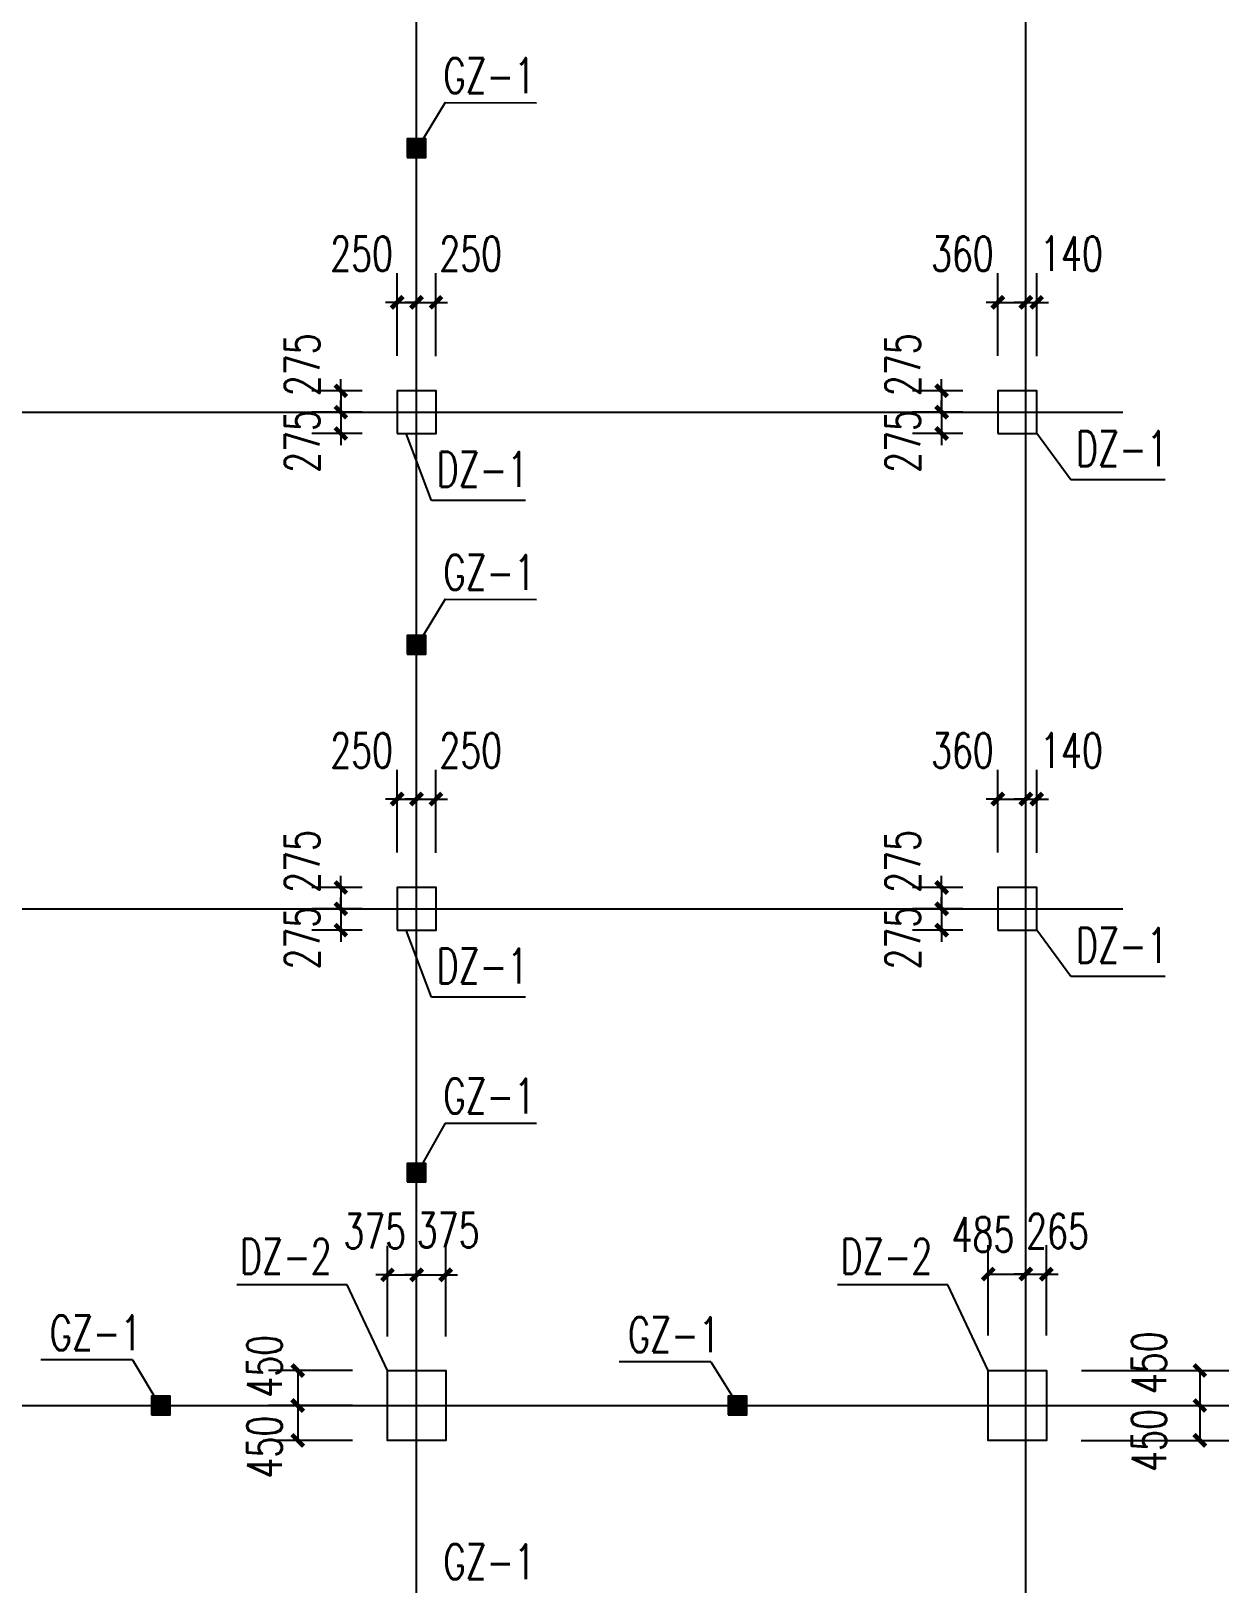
# Model space of a CAD drawing. Extents: x 180850 to 1399066, y 48356 to 327880.
# Drawn here: x 356465 to 371899, y 90959 to 110969 of the extents above; entities that cross this region are included whole.
import ezdxf

# ---------------------------------------------------------------- set-up
doc = ezdxf.new("R2010")
doc.units = 0
doc.header["$LTSCALE"] = 1000
for name, color, linetype in [('AXIS', 3, 'Continuous'), ('BASE_DE', 7, 'Continuous'), ('DIM_LEAD', 3, 'Continuous'), ('DOTE', 1, 'Continuous'), ('YCX', 90, 'Continuous'), ('承台', 2, 'Continuous')]:
    doc.layers.add(name, color=color, linetype=linetype)
doc.styles.add('_TCH_DIM_T3', font='SIMPLEX', dxfattribs={"width": 0.705882, "bigfont": 'GBCBIG'})
doc.dimstyles.new('_TCH_ARCH&&150', dxfattribs={"dimtxt": 446.25, "dimasz": 150, "dimexe": 375, "dimexo": 450, "dimgap": 189.375, "dimtad": 1, "dimdec": 0, "dimzin": 0, "dimdsep": 46, "dimtxsty": '_TCH_DIM_T3', "dimblk": 'ARCHTICK', "dimcen": 0.09, "dimclrd": 3, "dimclre": 3, "dimclrt": 7, "dimazin": 2, "dimtfac": 1, "dimtdec": 0, "dimtix": 1, "dimtmove": 2, "dimatfit": 3, "dimfxl": 1, "dimtolj": 1, "dimtzin": 0, "dimarcsym": 0})
doc.dimstyles.new('TCH_150_1', dxfattribs={"dimtxt": 446.25, "dimasz": 150, "dimexe": 375, "dimexo": 450, "dimgap": 189.375, "dimtad": 1, "dimdec": 0, "dimzin": 0, "dimdsep": 46, "dimtxsty": '_TCH_DIM_T3', "dimblk": 'ARCHTICK', "dimcen": 0.09, "dimclrd": 256, "dimclre": 256, "dimclrt": 7, "dimazin": 2, "dimtfac": 1, "dimtdec": 0, "dimtix": 1, "dimtmove": 2, "dimatfit": 3, "dimfxl": 1, "dimtolj": 1, "dimtzin": 0, "dimarcsym": 0})

# ---------------------------------------------------------------- blocks, each defined once
blk = doc.blocks.new('_ArchTick')
at = {"color": 0, "linetype": 'ByBlock', "const_width": 0.4}
blk.add_lwpolyline([(-0.5, -0.5), (0.5, 0.5)], dxfattribs=at)
blk = doc.blocks.new('*D1073')
at = {"color": 3, "lineweight": -2, "transparency": 16777216}
for p, q in [((368797, 94158), (368797, 95326)), ((369282, 94158), (369282, 95326)), ((368797, 94951), (369282, 94951))]:
    blk.add_line(p, q, dxfattribs=at)
at = {"layer": 'Defpoints', "color": 0, "transparency": 16777216}
for p in [(369282, 94951), (368797, 93708), (369282, 93708)]:
    blk.add_point(p, dxfattribs=at)
at = {"color": 3, "lineweight": -2, "transparency": 16777216, "xscale": 150, "yscale": 150, "zscale": 150, "rotation": 180}
blk.add_blockref('_ArchTick', (368797, 94951), dxfattribs=at)
at = {"color": 3, "lineweight": -2, "transparency": 16777216, "xscale": 150, "yscale": 150, "zscale": 150}
blk.add_blockref('_ArchTick', (369282, 94951), dxfattribs=at)
at = {"color": 7, "transparency": 16777216, "insert": (368730, 95462), "char_height": 446.2, "attachment_point": 5, "style": '_TCH_DIM_T3'}
blk.add_mtext('\\A1;485', dxfattribs=at)
blk = doc.blocks.new('*D1074')
at = {"color": 3, "lineweight": -2, "transparency": 16777216}
for p, q in [((369282, 94158), (369282, 95326)), ((369547, 94159), (369547, 95326)), ((369282, 94951), (369132, 94951)), ((369282, 94951), (369547, 94951)), ((369547, 94951), (369697, 94951))]:
    blk.add_line(p, q, dxfattribs=at)
at = {"layer": 'Defpoints', "color": 0, "transparency": 16777216}
for p in [(369547, 94951), (369282, 93708), (369547, 93709)]:
    blk.add_point(p, dxfattribs=at)
at = {"color": 3, "lineweight": -2, "transparency": 16777216, "xscale": 150, "yscale": 150, "zscale": 150}
blk.add_blockref('_ArchTick', (369282, 94951), dxfattribs=at)
at = {"color": 3, "lineweight": -2, "transparency": 16777216, "xscale": 150, "yscale": 150, "zscale": 150, "rotation": 180}
blk.add_blockref('_ArchTick', (369547, 94951), dxfattribs=at)
at = {"color": 7, "transparency": 16777216, "insert": (369690, 95506), "char_height": 446.2, "attachment_point": 5, "style": '_TCH_DIM_T3'}
blk.add_mtext('\\A1;265', dxfattribs=at)
blk = doc.blocks.new('*D1075')
at = {"color": 3, "lineweight": -2, "transparency": 16777216}
for p, q in [((361057, 94147), (361057, 95317)), ((361432, 94147), (361432, 95317)), ((361057, 94942), (360907, 94942)), ((361057, 94942), (361432, 94942)), ((361432, 94942), (361582, 94942))]:
    blk.add_line(p, q, dxfattribs=at)
at = {"layer": 'Defpoints', "color": 0, "transparency": 16777216}
for p in [(361432, 94942), (361057, 93697), (361432, 93697)]:
    blk.add_point(p, dxfattribs=at)
at = {"color": 3, "lineweight": -2, "transparency": 16777216, "xscale": 150, "yscale": 150, "zscale": 150}
blk.add_blockref('_ArchTick', (361057, 94942), dxfattribs=at)
at = {"color": 3, "lineweight": -2, "transparency": 16777216, "xscale": 150, "yscale": 150, "zscale": 150, "rotation": 180}
blk.add_blockref('_ArchTick', (361432, 94942), dxfattribs=at)
at = {"color": 7, "transparency": 16777216, "insert": (360892, 95503), "char_height": 446.2, "attachment_point": 5, "style": '_TCH_DIM_T3'}
blk.add_mtext('\\A1;375', dxfattribs=at)
blk = doc.blocks.new('*D1076')
at = {"color": 3, "lineweight": -2, "transparency": 16777216}
for p, q in [((361432, 94147), (361432, 95317)), ((361807, 94147), (361807, 95317)), ((361432, 94942), (361282, 94942)), ((361432, 94942), (361807, 94942)), ((361807, 94942), (361957, 94942))]:
    blk.add_line(p, q, dxfattribs=at)
at = {"layer": 'Defpoints', "color": 0, "transparency": 16777216}
for p in [(361807, 94942), (361432, 93697), (361807, 93697)]:
    blk.add_point(p, dxfattribs=at)
at = {"color": 3, "lineweight": -2, "transparency": 16777216, "xscale": 150, "yscale": 150, "zscale": 150}
blk.add_blockref('_ArchTick', (361432, 94942), dxfattribs=at)
at = {"color": 3, "lineweight": -2, "transparency": 16777216, "xscale": 150, "yscale": 150, "zscale": 150, "rotation": 180}
blk.add_blockref('_ArchTick', (361807, 94942), dxfattribs=at)
at = {"color": 7, "transparency": 16777216, "insert": (361838, 95519), "char_height": 446.2, "attachment_point": 5, "style": '_TCH_DIM_T3'}
blk.add_mtext('\\A1;375', dxfattribs=at)
blk = doc.blocks.new('*D1077')
at = {"color": 3, "lineweight": -2, "transparency": 16777216}
for p, q in [((369997, 93258), (371899, 93258)), ((371524, 93258), (371524, 92808)), ((369997, 92808), (371899, 92808))]:
    blk.add_line(p, q, dxfattribs=at)
at = {"layer": 'Defpoints', "color": 0, "transparency": 16777216}
for p in [(369547, 93258), (369547, 92808), (371524, 92808)]:
    blk.add_point(p, dxfattribs=at)
at = {"color": 3, "lineweight": -2, "transparency": 16777216, "xscale": 150, "yscale": 150, "zscale": 150}
for p, rotation in [((371524, 93258), 90), ((371524, 92808), 270)]:
    blk.add_blockref('_ArchTick', p, dxfattribs=dict(at, rotation=rotation))
at = {"color": 7, "transparency": 16777216, "insert": (370869, 92808), "char_height": 446.2, "attachment_point": 5, "rotation": 90, "style": '_TCH_DIM_T3'}
blk.add_mtext('\\A1;450', dxfattribs=at)
blk = doc.blocks.new('*D1078')
at = {"color": 3, "lineweight": -2, "transparency": 16777216}
for p, q in [((369998, 93709), (371899, 93709)), ((371524, 93709), (371524, 93258)), ((369997, 93258), (371899, 93258))]:
    blk.add_line(p, q, dxfattribs=at)
at = {"layer": 'Defpoints', "color": 0, "transparency": 16777216}
for p in [(369548, 93709), (369547, 93258), (371524, 93258)]:
    blk.add_point(p, dxfattribs=at)
at = {"color": 3, "lineweight": -2, "transparency": 16777216, "xscale": 150, "yscale": 150, "zscale": 150}
for p, rotation in [((371524, 93709), 90), ((371524, 93258), 270)]:
    blk.add_blockref('_ArchTick', p, dxfattribs=dict(at, rotation=rotation))
at = {"color": 7, "transparency": 16777216, "insert": (370869, 93809), "char_height": 446.2, "attachment_point": 5, "rotation": 90, "style": '_TCH_DIM_T3'}
blk.add_mtext('\\A1;450', dxfattribs=at)
blk = doc.blocks.new('*D1079')
at = {"color": 3, "lineweight": -2, "transparency": 16777216}
for p, q in [((360607, 93258), (359526, 93258)), ((359901, 93258), (359901, 92808)), ((360607, 92808), (359526, 92808))]:
    blk.add_line(p, q, dxfattribs=at)
at = {"layer": 'Defpoints', "color": 0, "transparency": 16777216}
for p in [(361057, 93258), (359901, 92808), (361057, 92808)]:
    blk.add_point(p, dxfattribs=at)
at = {"color": 3, "lineweight": -2, "transparency": 16777216, "xscale": 150, "yscale": 150, "zscale": 150}
for p, rotation in [((359901, 93258), 90), ((359901, 92808), 270)]:
    blk.add_blockref('_ArchTick', p, dxfattribs=dict(at, rotation=rotation))
at = {"color": 7, "transparency": 16777216, "insert": (359474, 92722), "char_height": 446.2, "attachment_point": 5, "rotation": 90, "style": '_TCH_DIM_T3'}
blk.add_mtext('\\A1;450', dxfattribs=at)
blk = doc.blocks.new('*D1080')
at = {"color": 3, "lineweight": -2, "transparency": 16777216}
for p, q in [((360608, 93708), (359526, 93708)), ((359901, 93708), (359901, 93258)), ((360607, 93258), (359526, 93258))]:
    blk.add_line(p, q, dxfattribs=at)
at = {"layer": 'Defpoints', "color": 0, "transparency": 16777216}
for p in [(361058, 93708), (359901, 93258), (361057, 93258)]:
    blk.add_point(p, dxfattribs=at)
at = {"color": 3, "lineweight": -2, "transparency": 16777216, "xscale": 150, "yscale": 150, "zscale": 150}
for p, rotation in [((359901, 93708), 90), ((359901, 93258), 270)]:
    blk.add_blockref('_ArchTick', p, dxfattribs=dict(at, rotation=rotation))
at = {"color": 7, "transparency": 16777216, "insert": (359474, 93763), "char_height": 446.2, "attachment_point": 5, "rotation": 90, "style": '_TCH_DIM_T3'}
blk.add_mtext('\\A1;450', dxfattribs=at)
blk = doc.blocks.new('*D1105')
at = {"layer": 'AXIS', "linetype": 'ByBlock', "lineweight": -2, "transparency": 16777216}
for p, q in [((361182, 106783), (361182, 107848)), ((361432, 106783), (361432, 107848)), ((361182, 107473), (361032, 107473)), ((361182, 107473), (361432, 107473)), ((361432, 107473), (361582, 107473))]:
    blk.add_line(p, q, dxfattribs=at)
at = {"layer": 'Defpoints', "color": 0, "linetype": 'ByBlock', "transparency": 16777216}
for p in [(361432, 107473), (361182, 106333), (361432, 106333)]:
    blk.add_point(p, dxfattribs=at)
at = {"layer": 'AXIS', "linetype": 'ByBlock', "lineweight": -2, "transparency": 16777216, "xscale": 150, "yscale": 150, "zscale": 150}
blk.add_blockref('_ArchTick', (361182, 107473), dxfattribs=at)
at = {"layer": 'AXIS', "linetype": 'ByBlock', "lineweight": -2, "transparency": 16777216, "xscale": 150, "yscale": 150, "zscale": 150, "rotation": 180}
blk.add_blockref('_ArchTick', (361432, 107473), dxfattribs=at)
at = {"layer": 'AXIS', "color": 7, "linetype": 'ByBlock', "transparency": 16777216, "insert": (360724, 108100), "char_height": 446.2, "attachment_point": 5, "style": '_TCH_DIM_T3'}
blk.add_mtext('\\A1;250', dxfattribs=at)
blk = doc.blocks.new('*D1106')
at = {"layer": 'AXIS', "linetype": 'ByBlock', "lineweight": -2, "transparency": 16777216}
for p, q in [((360732, 106058), (360081, 106058)), ((360456, 106058), (360456, 106208)), ((360456, 106058), (360456, 105783)), ((360732, 105783), (360081, 105783)), ((360456, 105783), (360456, 105633))]:
    blk.add_line(p, q, dxfattribs=at)
at = {"layer": 'Defpoints', "color": 0, "linetype": 'ByBlock', "transparency": 16777216}
for p in [(361182, 106058), (360456, 105783), (361182, 105783)]:
    blk.add_point(p, dxfattribs=at)
at = {"layer": 'AXIS', "linetype": 'ByBlock', "lineweight": -2, "transparency": 16777216, "xscale": 150, "yscale": 150, "zscale": 150}
for p, rotation in [((360456, 106058), 270), ((360456, 105783), 90)]:
    blk.add_blockref('_ArchTick', p, dxfattribs=dict(at, rotation=rotation))
at = {"layer": 'AXIS', "color": 7, "linetype": 'ByBlock', "transparency": 16777216, "insert": (359956, 105681), "char_height": 446.2, "attachment_point": 5, "rotation": 90, "style": '_TCH_DIM_T3'}
blk.add_mtext('\\A1;275', dxfattribs=at)
blk = doc.blocks.new('*D1107')
at = {"layer": 'AXIS', "linetype": 'ByBlock', "lineweight": -2, "transparency": 16777216}
for p, q in [((360456, 106333), (360456, 106483)), ((360732, 106333), (360081, 106333)), ((360456, 106333), (360456, 106058)), ((360732, 106058), (360081, 106058)), ((360456, 106058), (360456, 105908))]:
    blk.add_line(p, q, dxfattribs=at)
at = {"layer": 'Defpoints', "color": 0, "linetype": 'ByBlock', "transparency": 16777216}
for p in [(361182, 106333), (360456, 106058), (361182, 106058)]:
    blk.add_point(p, dxfattribs=at)
at = {"layer": 'AXIS', "linetype": 'ByBlock', "lineweight": -2, "transparency": 16777216, "xscale": 150, "yscale": 150, "zscale": 150}
for p, rotation in [((360456, 106333), 270), ((360456, 106058), 90)]:
    blk.add_blockref('_ArchTick', p, dxfattribs=dict(at, rotation=rotation))
at = {"layer": 'AXIS', "color": 7, "linetype": 'ByBlock', "transparency": 16777216, "insert": (359956, 106669), "char_height": 446.2, "attachment_point": 5, "rotation": 90, "style": '_TCH_DIM_T3'}
blk.add_mtext('\\A1;275', dxfattribs=at)
blk = doc.blocks.new('*D1108')
at = {"layer": 'AXIS', "linetype": 'ByBlock', "lineweight": -2, "transparency": 16777216}
for p, q in [((361432, 106783), (361432, 107848)), ((361682, 106778), (361682, 107848)), ((361432, 107473), (361282, 107473)), ((361432, 107473), (361682, 107473)), ((361682, 107473), (361832, 107473))]:
    blk.add_line(p, q, dxfattribs=at)
at = {"layer": 'Defpoints', "color": 0, "linetype": 'ByBlock', "transparency": 16777216}
for p in [(361682, 107473), (361432, 106333), (361682, 106328)]:
    blk.add_point(p, dxfattribs=at)
at = {"layer": 'AXIS', "linetype": 'ByBlock', "lineweight": -2, "transparency": 16777216, "xscale": 150, "yscale": 150, "zscale": 150}
blk.add_blockref('_ArchTick', (361432, 107473), dxfattribs=at)
at = {"layer": 'AXIS', "linetype": 'ByBlock', "lineweight": -2, "transparency": 16777216, "xscale": 150, "yscale": 150, "zscale": 150, "rotation": 180}
blk.add_blockref('_ArchTick', (361682, 107473), dxfattribs=at)
at = {"layer": 'AXIS', "color": 7, "linetype": 'ByBlock', "transparency": 16777216, "insert": (362129, 108100), "char_height": 446.2, "attachment_point": 5, "style": '_TCH_DIM_T3'}
blk.add_mtext('\\A1;250', dxfattribs=at)
blk = doc.blocks.new('*D1109')
at = {"layer": 'AXIS', "linetype": 'ByBlock', "lineweight": -2, "transparency": 16777216}
for p, q in [((368922, 106783), (368922, 107848)), ((369282, 106783), (369282, 107848)), ((368922, 107473), (368772, 107473)), ((368922, 107473), (369282, 107473)), ((369282, 107473), (369432, 107473))]:
    blk.add_line(p, q, dxfattribs=at)
at = {"layer": 'Defpoints', "color": 0, "linetype": 'ByBlock', "transparency": 16777216}
for p in [(369282, 107473), (368922, 106333), (369282, 106333)]:
    blk.add_point(p, dxfattribs=at)
at = {"layer": 'AXIS', "linetype": 'ByBlock', "lineweight": -2, "transparency": 16777216, "xscale": 150, "yscale": 150, "zscale": 150}
blk.add_blockref('_ArchTick', (368922, 107473), dxfattribs=at)
at = {"layer": 'AXIS', "linetype": 'ByBlock', "lineweight": -2, "transparency": 16777216, "xscale": 150, "yscale": 150, "zscale": 150, "rotation": 180}
blk.add_blockref('_ArchTick', (369282, 107473), dxfattribs=at)
at = {"layer": 'AXIS', "color": 7, "linetype": 'ByBlock', "transparency": 16777216, "insert": (368464, 108100), "char_height": 446.2, "attachment_point": 5, "style": '_TCH_DIM_T3'}
blk.add_mtext('\\A1;360', dxfattribs=at)
blk = doc.blocks.new('*D1110')
at = {"layer": 'AXIS', "linetype": 'ByBlock', "lineweight": -2, "transparency": 16777216}
for p, q in [((368472, 106058), (367821, 106058)), ((368196, 106058), (368196, 106208)), ((368196, 106058), (368196, 105783)), ((368472, 105783), (367821, 105783)), ((368196, 105783), (368196, 105633))]:
    blk.add_line(p, q, dxfattribs=at)
at = {"layer": 'Defpoints', "color": 0, "linetype": 'ByBlock', "transparency": 16777216}
for p in [(368922, 106058), (368196, 105783), (368922, 105783)]:
    blk.add_point(p, dxfattribs=at)
at = {"layer": 'AXIS', "linetype": 'ByBlock', "lineweight": -2, "transparency": 16777216, "xscale": 150, "yscale": 150, "zscale": 150}
for p, rotation in [((368196, 106058), 270), ((368196, 105783), 90)]:
    blk.add_blockref('_ArchTick', p, dxfattribs=dict(at, rotation=rotation))
at = {"layer": 'AXIS', "color": 7, "linetype": 'ByBlock', "transparency": 16777216, "insert": (367696, 105681), "char_height": 446.2, "attachment_point": 5, "rotation": 90, "style": '_TCH_DIM_T3'}
blk.add_mtext('\\A1;275', dxfattribs=at)
blk = doc.blocks.new('*D1111')
at = {"layer": 'AXIS', "linetype": 'ByBlock', "lineweight": -2, "transparency": 16777216}
for p, q in [((368196, 106333), (368196, 106483)), ((368472, 106333), (367821, 106333)), ((368196, 106333), (368196, 106058)), ((368472, 106058), (367821, 106058)), ((368196, 106058), (368196, 105908))]:
    blk.add_line(p, q, dxfattribs=at)
at = {"layer": 'Defpoints', "color": 0, "linetype": 'ByBlock', "transparency": 16777216}
for p in [(368922, 106333), (368196, 106058), (368922, 106058)]:
    blk.add_point(p, dxfattribs=at)
at = {"layer": 'AXIS', "linetype": 'ByBlock', "lineweight": -2, "transparency": 16777216, "xscale": 150, "yscale": 150, "zscale": 150}
for p, rotation in [((368196, 106333), 270), ((368196, 106058), 90)]:
    blk.add_blockref('_ArchTick', p, dxfattribs=dict(at, rotation=rotation))
at = {"layer": 'AXIS', "color": 7, "linetype": 'ByBlock', "transparency": 16777216, "insert": (367696, 106669), "char_height": 446.2, "attachment_point": 5, "rotation": 90, "style": '_TCH_DIM_T3'}
blk.add_mtext('\\A1;275', dxfattribs=at)
blk = doc.blocks.new('*D1112')
at = {"layer": 'AXIS', "linetype": 'ByBlock', "lineweight": -2, "transparency": 16777216}
for p, q in [((369282, 106783), (369282, 107848)), ((369422, 106778), (369422, 107848)), ((369282, 107473), (369132, 107473)), ((369282, 107473), (369422, 107473)), ((369422, 107473), (369572, 107473))]:
    blk.add_line(p, q, dxfattribs=at)
at = {"layer": 'Defpoints', "color": 0, "linetype": 'ByBlock', "transparency": 16777216}
for p in [(369422, 107473), (369282, 106333), (369422, 106328)]:
    blk.add_point(p, dxfattribs=at)
at = {"layer": 'AXIS', "linetype": 'ByBlock', "lineweight": -2, "transparency": 16777216, "xscale": 150, "yscale": 150, "zscale": 150}
blk.add_blockref('_ArchTick', (369282, 107473), dxfattribs=at)
at = {"layer": 'AXIS', "linetype": 'ByBlock', "lineweight": -2, "transparency": 16777216, "xscale": 150, "yscale": 150, "zscale": 150, "rotation": 180}
blk.add_blockref('_ArchTick', (369422, 107473), dxfattribs=at)
at = {"layer": 'AXIS', "color": 7, "linetype": 'ByBlock', "transparency": 16777216, "insert": (369869, 108100), "char_height": 446.2, "attachment_point": 5, "style": '_TCH_DIM_T3'}
blk.add_mtext('\\A1;140', dxfattribs=at)
blk = doc.blocks.new('*D1686')
at = {"layer": 'AXIS', "linetype": 'ByBlock', "lineweight": -2, "transparency": 16777216}
for p, q in [((361182, 100383), (361182, 101448)), ((361432, 100383), (361432, 101448)), ((361182, 101073), (361032, 101073)), ((361182, 101073), (361432, 101073)), ((361432, 101073), (361582, 101073))]:
    blk.add_line(p, q, dxfattribs=at)
at = {"layer": 'Defpoints', "color": 0, "linetype": 'ByBlock', "transparency": 16777216}
for p in [(361432, 101073), (361182, 99933), (361432, 99933)]:
    blk.add_point(p, dxfattribs=at)
at = {"layer": 'AXIS', "linetype": 'ByBlock', "lineweight": -2, "transparency": 16777216, "xscale": 150, "yscale": 150, "zscale": 150}
blk.add_blockref('_ArchTick', (361182, 101073), dxfattribs=at)
at = {"layer": 'AXIS', "linetype": 'ByBlock', "lineweight": -2, "transparency": 16777216, "xscale": 150, "yscale": 150, "zscale": 150, "rotation": 180}
blk.add_blockref('_ArchTick', (361432, 101073), dxfattribs=at)
at = {"layer": 'AXIS', "color": 7, "linetype": 'ByBlock', "transparency": 16777216, "insert": (360724, 101700), "char_height": 446.2, "attachment_point": 5, "style": '_TCH_DIM_T3'}
blk.add_mtext('\\A1;250', dxfattribs=at)
blk = doc.blocks.new('*D1687')
at = {"layer": 'AXIS', "linetype": 'ByBlock', "lineweight": -2, "transparency": 16777216}
for p, q in [((360732, 99658), (360081, 99658)), ((360456, 99658), (360456, 99808)), ((360456, 99658), (360456, 99383)), ((360732, 99383), (360081, 99383)), ((360456, 99383), (360456, 99233))]:
    blk.add_line(p, q, dxfattribs=at)
at = {"layer": 'Defpoints', "color": 0, "linetype": 'ByBlock', "transparency": 16777216}
for p in [(361182, 99658), (360456, 99383), (361182, 99383)]:
    blk.add_point(p, dxfattribs=at)
at = {"layer": 'AXIS', "linetype": 'ByBlock', "lineweight": -2, "transparency": 16777216, "xscale": 150, "yscale": 150, "zscale": 150}
for p, rotation in [((360456, 99658), 270), ((360456, 99383), 90)]:
    blk.add_blockref('_ArchTick', p, dxfattribs=dict(at, rotation=rotation))
at = {"layer": 'AXIS', "color": 7, "linetype": 'ByBlock', "transparency": 16777216, "insert": (359956, 99281), "char_height": 446.2, "attachment_point": 5, "rotation": 90, "style": '_TCH_DIM_T3'}
blk.add_mtext('\\A1;275', dxfattribs=at)
blk = doc.blocks.new('*D1688')
at = {"layer": 'AXIS', "linetype": 'ByBlock', "lineweight": -2, "transparency": 16777216}
for p, q in [((360456, 99933), (360456, 100083)), ((360732, 99933), (360081, 99933)), ((360456, 99933), (360456, 99658)), ((360732, 99658), (360081, 99658)), ((360456, 99658), (360456, 99508))]:
    blk.add_line(p, q, dxfattribs=at)
at = {"layer": 'Defpoints', "color": 0, "linetype": 'ByBlock', "transparency": 16777216}
for p in [(361182, 99933), (360456, 99658), (361182, 99658)]:
    blk.add_point(p, dxfattribs=at)
at = {"layer": 'AXIS', "linetype": 'ByBlock', "lineweight": -2, "transparency": 16777216, "xscale": 150, "yscale": 150, "zscale": 150}
for p, rotation in [((360456, 99933), 270), ((360456, 99658), 90)]:
    blk.add_blockref('_ArchTick', p, dxfattribs=dict(at, rotation=rotation))
at = {"layer": 'AXIS', "color": 7, "linetype": 'ByBlock', "transparency": 16777216, "insert": (359956, 100269), "char_height": 446.2, "attachment_point": 5, "rotation": 90, "style": '_TCH_DIM_T3'}
blk.add_mtext('\\A1;275', dxfattribs=at)
blk = doc.blocks.new('*D1689')
at = {"layer": 'AXIS', "linetype": 'ByBlock', "lineweight": -2, "transparency": 16777216}
for p, q in [((361432, 100383), (361432, 101448)), ((361682, 100378), (361682, 101448)), ((361432, 101073), (361282, 101073)), ((361432, 101073), (361682, 101073)), ((361682, 101073), (361832, 101073))]:
    blk.add_line(p, q, dxfattribs=at)
at = {"layer": 'Defpoints', "color": 0, "linetype": 'ByBlock', "transparency": 16777216}
for p in [(361682, 101073), (361432, 99933), (361682, 99928)]:
    blk.add_point(p, dxfattribs=at)
at = {"layer": 'AXIS', "linetype": 'ByBlock', "lineweight": -2, "transparency": 16777216, "xscale": 150, "yscale": 150, "zscale": 150}
blk.add_blockref('_ArchTick', (361432, 101073), dxfattribs=at)
at = {"layer": 'AXIS', "linetype": 'ByBlock', "lineweight": -2, "transparency": 16777216, "xscale": 150, "yscale": 150, "zscale": 150, "rotation": 180}
blk.add_blockref('_ArchTick', (361682, 101073), dxfattribs=at)
at = {"layer": 'AXIS', "color": 7, "linetype": 'ByBlock', "transparency": 16777216, "insert": (362129, 101700), "char_height": 446.2, "attachment_point": 5, "style": '_TCH_DIM_T3'}
blk.add_mtext('\\A1;250', dxfattribs=at)
blk = doc.blocks.new('*D1690')
at = {"layer": 'AXIS', "linetype": 'ByBlock', "lineweight": -2, "transparency": 16777216}
for p, q in [((368922, 100383), (368922, 101448)), ((369282, 100383), (369282, 101448)), ((368922, 101073), (368772, 101073)), ((368922, 101073), (369282, 101073)), ((369282, 101073), (369432, 101073))]:
    blk.add_line(p, q, dxfattribs=at)
at = {"layer": 'Defpoints', "color": 0, "linetype": 'ByBlock', "transparency": 16777216}
for p in [(369282, 101073), (368922, 99933), (369282, 99933)]:
    blk.add_point(p, dxfattribs=at)
at = {"layer": 'AXIS', "linetype": 'ByBlock', "lineweight": -2, "transparency": 16777216, "xscale": 150, "yscale": 150, "zscale": 150}
blk.add_blockref('_ArchTick', (368922, 101073), dxfattribs=at)
at = {"layer": 'AXIS', "linetype": 'ByBlock', "lineweight": -2, "transparency": 16777216, "xscale": 150, "yscale": 150, "zscale": 150, "rotation": 180}
blk.add_blockref('_ArchTick', (369282, 101073), dxfattribs=at)
at = {"layer": 'AXIS', "color": 7, "linetype": 'ByBlock', "transparency": 16777216, "insert": (368464, 101700), "char_height": 446.2, "attachment_point": 5, "style": '_TCH_DIM_T3'}
blk.add_mtext('\\A1;360', dxfattribs=at)
blk = doc.blocks.new('*D1691')
at = {"layer": 'AXIS', "linetype": 'ByBlock', "lineweight": -2, "transparency": 16777216}
for p, q in [((368472, 99658), (367821, 99658)), ((368196, 99658), (368196, 99808)), ((368196, 99658), (368196, 99383)), ((368472, 99383), (367821, 99383)), ((368196, 99383), (368196, 99233))]:
    blk.add_line(p, q, dxfattribs=at)
at = {"layer": 'Defpoints', "color": 0, "linetype": 'ByBlock', "transparency": 16777216}
for p in [(368922, 99658), (368196, 99383), (368922, 99383)]:
    blk.add_point(p, dxfattribs=at)
at = {"layer": 'AXIS', "linetype": 'ByBlock', "lineweight": -2, "transparency": 16777216, "xscale": 150, "yscale": 150, "zscale": 150}
for p, rotation in [((368196, 99658), 270), ((368196, 99383), 90)]:
    blk.add_blockref('_ArchTick', p, dxfattribs=dict(at, rotation=rotation))
at = {"layer": 'AXIS', "color": 7, "linetype": 'ByBlock', "transparency": 16777216, "insert": (367696, 99281), "char_height": 446.2, "attachment_point": 5, "rotation": 90, "style": '_TCH_DIM_T3'}
blk.add_mtext('\\A1;275', dxfattribs=at)
blk = doc.blocks.new('*D1692')
at = {"layer": 'AXIS', "linetype": 'ByBlock', "lineweight": -2, "transparency": 16777216}
for p, q in [((368196, 99933), (368196, 100083)), ((368472, 99933), (367821, 99933)), ((368196, 99933), (368196, 99658)), ((368472, 99658), (367821, 99658)), ((368196, 99658), (368196, 99508))]:
    blk.add_line(p, q, dxfattribs=at)
at = {"layer": 'Defpoints', "color": 0, "linetype": 'ByBlock', "transparency": 16777216}
for p in [(368922, 99933), (368196, 99658), (368922, 99658)]:
    blk.add_point(p, dxfattribs=at)
at = {"layer": 'AXIS', "linetype": 'ByBlock', "lineweight": -2, "transparency": 16777216, "xscale": 150, "yscale": 150, "zscale": 150}
for p, rotation in [((368196, 99933), 270), ((368196, 99658), 90)]:
    blk.add_blockref('_ArchTick', p, dxfattribs=dict(at, rotation=rotation))
at = {"layer": 'AXIS', "color": 7, "linetype": 'ByBlock', "transparency": 16777216, "insert": (367696, 100269), "char_height": 446.2, "attachment_point": 5, "rotation": 90, "style": '_TCH_DIM_T3'}
blk.add_mtext('\\A1;275', dxfattribs=at)
blk = doc.blocks.new('*D1693')
at = {"layer": 'AXIS', "linetype": 'ByBlock', "lineweight": -2, "transparency": 16777216}
for p, q in [((369282, 100383), (369282, 101448)), ((369422, 100378), (369422, 101448)), ((369282, 101073), (369132, 101073)), ((369282, 101073), (369422, 101073)), ((369422, 101073), (369572, 101073))]:
    blk.add_line(p, q, dxfattribs=at)
at = {"layer": 'Defpoints', "color": 0, "linetype": 'ByBlock', "transparency": 16777216}
for p in [(369422, 101073), (369282, 99933), (369422, 99928)]:
    blk.add_point(p, dxfattribs=at)
at = {"layer": 'AXIS', "linetype": 'ByBlock', "lineweight": -2, "transparency": 16777216, "xscale": 150, "yscale": 150, "zscale": 150}
blk.add_blockref('_ArchTick', (369282, 101073), dxfattribs=at)
at = {"layer": 'AXIS', "linetype": 'ByBlock', "lineweight": -2, "transparency": 16777216, "xscale": 150, "yscale": 150, "zscale": 150, "rotation": 180}
blk.add_blockref('_ArchTick', (369422, 101073), dxfattribs=at)
at = {"layer": 'AXIS', "color": 7, "linetype": 'ByBlock', "transparency": 16777216, "insert": (369869, 101700), "char_height": 446.2, "attachment_point": 5, "style": '_TCH_DIM_T3'}
blk.add_mtext('\\A1;140', dxfattribs=at)

msp = doc.modelspace()

# ---------------------------------------------------------------- hatches: boundary and pattern name
h = msp.add_hatch(color=256)
h.dxf.hatch_style = 1
h.paths.add_polyline_path([(361552.41, 109578.25), (361312.41, 109578.25), (361312.41, 109338.25), (361552.41, 109338.25)])
h = msp.add_hatch(color=256)
h.dxf.hatch_style = 1
h.paths.add_polyline_path([(361552.41, 103178.25), (361312.41, 103178.25), (361312.41, 102938.25), (361552.41, 102938.25)])
h = msp.add_hatch(color=256)
h.dxf.hatch_style = 1
h.paths.add_polyline_path([(361552.41, 96378.25), (361312.41, 96378.25), (361312.41, 96138.25), (361552.41, 96138.25)])
h = msp.add_hatch(color=256)
h.dxf.hatch_style = 1
h.paths.add_polyline_path([(358258.35, 93378.25), (358018.35, 93378.25), (358018.35, 93138.25), (358258.35, 93138.25)])
h = msp.add_hatch(color=256)
h.dxf.hatch_style = 1
h.paths.add_polyline_path([(365685.35, 93378.25), (365445.35, 93378.25), (365445.35, 93138.25), (365685.35, 93138.25)])

# ---------------------------------------------------------------- linework, layer by layer
for points in [[(361312.41, 109338.25), (361552.41, 109338.25), (361552.41, 109578.25), (361312.41, 109578.25)], [(361312.41, 102938.25), (361552.41, 102938.25), (361552.41, 103178.25), (361312.41, 103178.25)], [(361312.41, 96138.25), (361552.41, 96138.25), (361552.41, 96378.25), (361312.41, 96378.25)], [(358018.35, 93138.25), (358258.35, 93138.25), (358258.35, 93378.25), (358018.35, 93378.25)], [(365445.35, 93138.25), (365685.35, 93138.25), (365685.35, 93378.25), (365445.35, 93378.25)]]:
    msp.add_lwpolyline(points, close=True)
at = {"layer": 'BASE_DE'}
for points in [[(361057.41, 93708.38), (361807.41, 93708.51), (361807.41, 92808.25), (361057.41, 92808.13)], [(368797.41, 93708.38), (369547.41, 93708.51), (369547.41, 92808.25), (368797.41, 92808.13)]]:
    msp.add_lwpolyline(points, close=True, dxfattribs=at)
at = {"layer": 'DIM_LEAD'}
for p, q in [((360535.53, 94813.68), (359113.81, 94813.68)), ((361057.41, 93708.38), (360535.53, 94813.68)), ((368275.53, 94813.68), (366853.81, 94813.68)), ((368797.41, 93708.38), (368275.53, 94813.68))]:
    msp.add_line(p, q, dxfattribs=at)
at = {"layer": 'DOTE'}
for p, q in [((361432.41, 66808.25), (361430.76, 119733.25)), ((369282.41, 66808.25), (369280.76, 119733.25)), ((318657.41, 106058.25), (370532.41, 106058.25)), ((318657.41, 99658.25), (370532.41, 99658.25)), ((318657.41, 93258.25), (370532.41, 93258.25))]:
    msp.add_line(p, q, dxfattribs=at)
at = {"layer": 'YCX'}
for p, q in [((361800.59, 110046.51), (361432.41, 109438.08)), ((361800.59, 110046.51), (362978.22, 110044.97)), ((361622.2, 104920.41), (361298.5, 105783.25)), ((369862.2, 105187.58), (369422.41, 105783.25)), ((371076.52, 105184.98), (369862.2, 105187.58)), ((362836.52, 104917.82), (361622.2, 104920.41)), ((361800.59, 103646.51), (361432.41, 103038.08)), ((361800.59, 103646.51), (362978.22, 103644.97)), ((361622.2, 98520.41), (361298.5, 99383.25)), ((369862.2, 98787.58), (369422.41, 99383.25)), ((371076.52, 98784.98), (369862.2, 98787.58)), ((362836.52, 98517.82), (361622.2, 98520.41)), ((361800.59, 96897.28), (361432.41, 96238.08)), ((361800.59, 96897.28), (362978.22, 96895.74)), ((357770.18, 93846.51), (356592.55, 93844.97)), ((357770.18, 93846.51), (358138.35, 93238.08)), ((365221.59, 93821.51), (364043.95, 93819.97)), ((365221.59, 93821.51), (365589.76, 93238.08))]:
    msp.add_line(p, q, dxfattribs=at)
at = {"layer": '承台', "color": 6}
for points in [[(361182.41, 105783.25), (361682.41, 105783.25), (361682.41, 106333.25), (361182.41, 106333.25)], [(368922.41, 105783.25), (369422.41, 105783.25), (369422.41, 106333.25), (368922.41, 106333.25)], [(361182.41, 99383.25), (361682.41, 99383.25), (361682.41, 99933.25), (361182.41, 99933.25)], [(368922.41, 99383.25), (369422.41, 99383.25), (369422.41, 99933.25), (368922.41, 99933.25)]]:
    msp.add_lwpolyline(points, close=True, dxfattribs=at)

# ---------------------------------------------------------------- texts
at = {"layer": 'YCX', "style": '_TCH_DIM_T3', "width": 0.705882}
for s, p in [('GZ-1', (361777.53, 110169.46)), ('DZ-1', (369927.98, 105362.99)), ('DZ-1', (361687.98, 105095.82)), ('GZ-1', (361777.53, 103769.46)), ('DZ-1', (369927.98, 98962.99)), ('DZ-1', (361687.98, 98695.82)), ('GZ-1', (361777.53, 97020.23)), ('GZ-1', (356704.16, 93969.46)), ('GZ-1', (364155.57, 93944.46)), ('GZ-1', (361777.53, 91020.23))]:
    msp.add_text(s, height=450, dxfattribs=at).set_placement(p)
at = {"layer": '承台', "color": 6, "style": '_TCH_DIM_T3', "width": 0.705882}
for p in [(359154.33, 94953.66), (366894.33, 94953.66)]:
    msp.add_text('DZ-2', height=450, dxfattribs=at).set_placement(p)

# ---------------------------------------------------------------- dimensions: what is measured, and where the dimension line sits
for base, p1, p2, picture, middle in [((361432.43, 94942.17), (361057.41, 93697.31), (361432.43, 93697.31), '*D1075', (360892.43, 95502.68)), ((361807.41, 94942.17), (361432.43, 93697.31), (361807.41, 93697.31), '*D1076', (361837.8, 95519.32)), ((369282.41, 94951.33), (368797.41, 93708.38), (369282.41, 93708.46), '*D1073', (368730.25, 95461.63)), ((369547.41, 94951.33), (369282.41, 93708.46), (369547.41, 93708.51), '*D1074', (369689.54, 95505.7))]:
    dim = msp.add_linear_dim(base=base, p1=p1, p2=p2, dimstyle='_TCH_ARCH&&150')
    dim.commit()
    dim.dimension.update_dxf_attribs({"geometry": picture, "text_midpoint": middle, "dimtype": 160})
for base, p1, p2, picture, middle in [((359901.12, 93258.25), (361057.53, 93708.38), (361057.41, 93258.25), '*D1080', (359473.92, 93763.19)), ((371524.01, 93258.38), (369547.55, 93708.51), (369547.41, 93258.38), '*D1078', (370868.85, 93808.9)), ((359901.12, 92808.13), (361057.41, 93258.25), (361057.29, 92808.13), '*D1079', (359473.92, 92722)), ((371524.01, 92808.25), (369547.41, 93258.38), (369547.41, 92808.25), '*D1077', (370868.85, 92808.25))]:
    dim = msp.add_linear_dim(base=base, p1=p1, p2=p2, angle=90, dimstyle='_TCH_ARCH&&150')
    dim.commit()
    dim.dimension.update_dxf_attribs({"geometry": picture, "text_midpoint": middle, "dimtype": 160})
at = {"layer": 'AXIS', "linetype": 'ByBlock'}
for base, p1, p2, picture, middle in [((361432.41, 107473.35), (361182.41, 106333.25), (361432.41, 106333.25), '*D1105', (360724.37, 108099.52)), ((361682.41, 107473.35), (361432.41, 106333.25), (361682.41, 106327.55), '*D1108', (362129.33, 108099.52)), ((369282.41, 107473.35), (368922.41, 106333.25), (369282.41, 106333.25), '*D1109', (368464.37, 108099.52)), ((369422.41, 107473.35), (369282.41, 106333.25), (369422.41, 106327.55), '*D1112', (369869.34, 108099.52)), ((361432.41, 101073.35), (361182.41, 99933.25), (361432.41, 99933.25), '*D1686', (360724.37, 101699.52)), ((361682.41, 101073.35), (361432.41, 99933.25), (361682.41, 99927.55), '*D1689', (362129.33, 101699.52)), ((369282.41, 101073.35), (368922.41, 99933.25), (369282.41, 99933.25), '*D1690', (368464.37, 101699.52)), ((369422.41, 101073.35), (369282.41, 99933.25), (369422.41, 99927.55), '*D1693', (369869.34, 101699.52))]:
    dim = msp.add_linear_dim(base=base, p1=p1, p2=p2, dimstyle='TCH_150_1', dxfattribs=at)
    dim.commit()
    dim.dimension.update_dxf_attribs({"geometry": picture, "text_midpoint": middle, "dimtype": 160})
for base, p1, p2, picture, middle in [((360456.17, 106058.25), (361182.41, 106333.25), (361182.41, 106058.25), '*D1107', (359956.17, 106669.38)), ((368196.17, 106058.25), (368922.41, 106333.25), (368922.41, 106058.25), '*D1111', (367696.17, 106669.38)), ((360456.17, 105783.25), (361182.41, 106058.25), (361182.41, 105783.25), '*D1106', (359956.17, 105681.09)), ((368196.17, 105783.25), (368922.41, 106058.25), (368922.41, 105783.25), '*D1110', (367696.17, 105681.09)), ((360456.17, 99658.25), (361182.41, 99933.25), (361182.41, 99658.25), '*D1688', (359956.17, 100269.38)), ((368196.17, 99658.25), (368922.41, 99933.25), (368922.41, 99658.25), '*D1692', (367696.17, 100269.38)), ((360456.17, 99383.25), (361182.41, 99658.25), (361182.41, 99383.25), '*D1687', (359956.17, 99281.09)), ((368196.17, 99383.25), (368922.41, 99658.25), (368922.41, 99383.25), '*D1691', (367696.17, 99281.09))]:
    dim = msp.add_linear_dim(base=base, p1=p1, p2=p2, angle=90, dimstyle='TCH_150_1', dxfattribs=at)
    dim.commit()
    dim.dimension.update_dxf_attribs({"geometry": picture, "text_midpoint": middle, "dimtype": 160})

doc.saveas('drawing.dxf')
